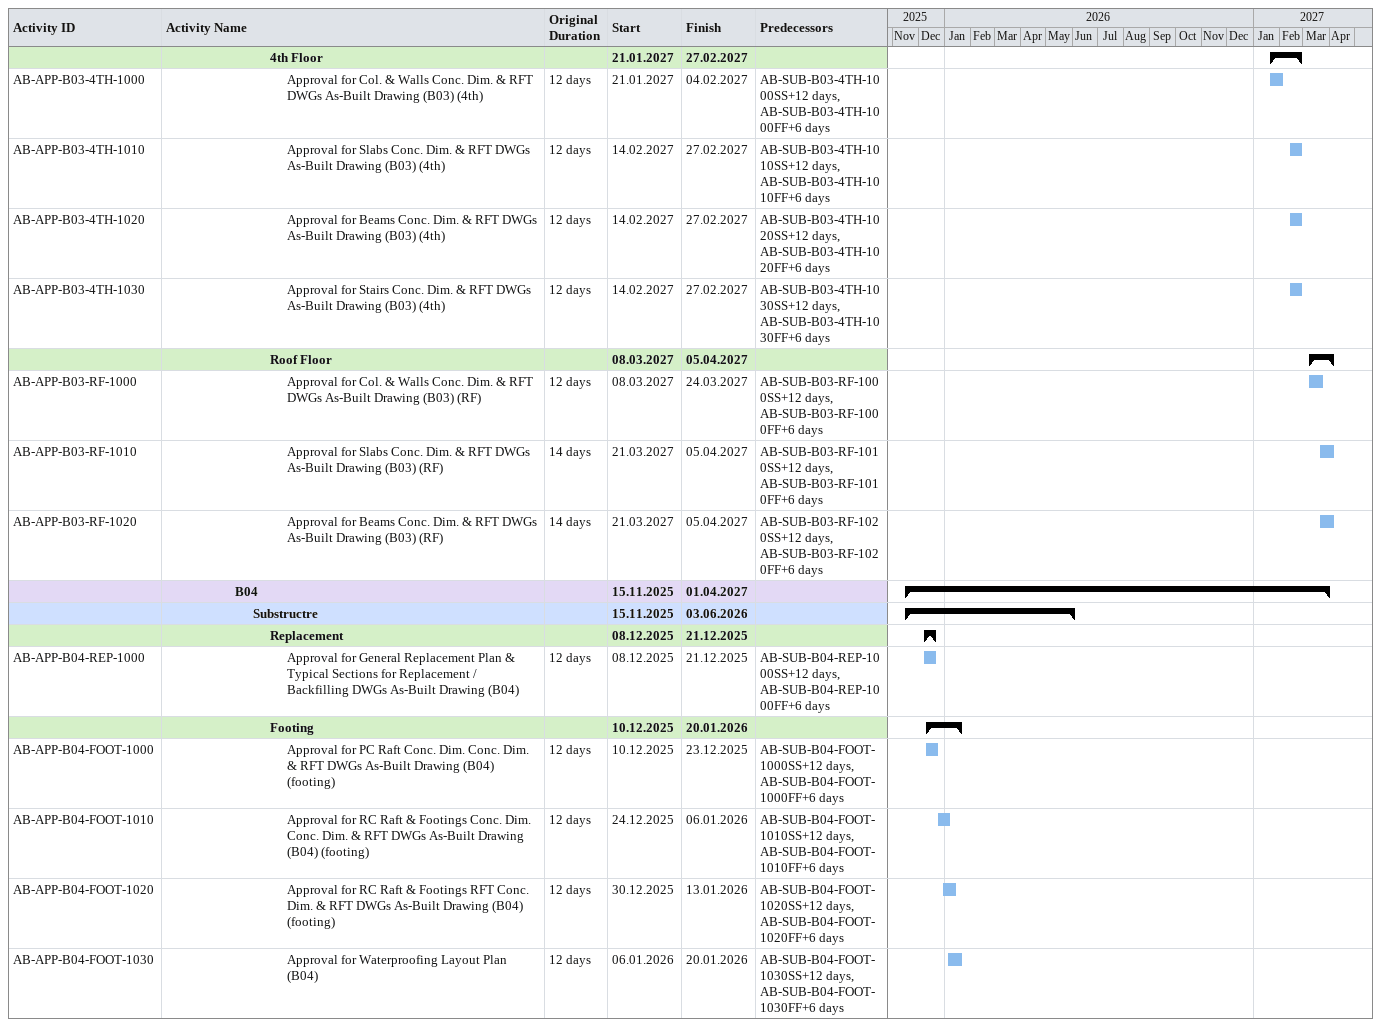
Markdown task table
| ID | Level | Task | Original duration | Start | Finish | Predecessors |
|---|---|---|---|---|---|---|
|  | 7 | **4th Floor** |  | 2027-01-21 | 2027-02-27 |  |
| AB-APP-B03-4TH-1000 | 8 | Approval for Col. & Walls Conc. Dim. & RFT DWGs As-Built Drawing (B03) (4th) | 12d | 2027-01-21 | 2027-02-04 | AB-SUB-B03-4TH-1000SS+12d, AB-SUB-B03-4TH-1000FF+6d |
| AB-APP-B03-4TH-1010 | 8 | Approval for Slabs Conc. Dim. & RFT DWGs As-Built Drawing (B03) (4th) | 12d | 2027-02-14 | 2027-02-27 | AB-SUB-B03-4TH-1010SS+12d, AB-SUB-B03-4TH-1010FF+6d |
| AB-APP-B03-4TH-1020 | 8 | Approval for Beams Conc. Dim. & RFT DWGs As-Built Drawing (B03) (4th) | 12d | 2027-02-14 | 2027-02-27 | AB-SUB-B03-4TH-1020SS+12d, AB-SUB-B03-4TH-1020FF+6d |
| AB-APP-B03-4TH-1030 | 8 | Approval for Stairs Conc. Dim. & RFT DWGs As-Built Drawing (B03) (4th) | 12d | 2027-02-14 | 2027-02-27 | AB-SUB-B03-4TH-1030SS+12d, AB-SUB-B03-4TH-1030FF+6d |
|  | 7 | **Roof Floor** |  | 2027-03-08 | 2027-04-05 |  |
| AB-APP-B03-RF-1000 | 8 | Approval for Col. & Walls Conc. Dim. & RFT DWGs As-Built Drawing (B03) (RF) | 12d | 2027-03-08 | 2027-03-24 | AB-SUB-B03-RF-1000SS+12d, AB-SUB-B03-RF-1000FF+6d |
| AB-APP-B03-RF-1010 | 8 | Approval for Slabs Conc. Dim. & RFT DWGs As-Built Drawing (B03) (RF) | 14d | 2027-03-21 | 2027-04-05 | AB-SUB-B03-RF-1010SS+12d, AB-SUB-B03-RF-1010FF+6d |
| AB-APP-B03-RF-1020 | 8 | Approval for Beams Conc. Dim. & RFT DWGs As-Built Drawing (B03) (RF) | 14d | 2027-03-21 | 2027-04-05 | AB-SUB-B03-RF-1020SS+12d, AB-SUB-B03-RF-1020FF+6d |
|  | 5 | **B04** |  | 2025-11-15 | 2027-04-01 |  |
|  | 6 | **Substructre** |  | 2025-11-15 | 2026-06-03 |  |
|  | 7 | **Replacement** |  | 2025-12-08 | 2025-12-21 |  |
| AB-APP-B04-REP-1000 | 8 | Approval for General Replacement Plan & Typical Sections for Replacement / Backfilling DWGs As-Built Drawing (B04) | 12d | 2025-12-08 | 2025-12-21 | AB-SUB-B04-REP-1000SS+12d, AB-SUB-B04-REP-1000FF+6d |
|  | 7 | **Footing** |  | 2025-12-10 | 2026-01-20 |  |
| AB-APP-B04-FOOT-1000 | 8 | Approval for PC Raft Conc. Dim. Conc. Dim. & RFT DWGs As-Built Drawing (B04) (footing) | 12d | 2025-12-10 | 2025-12-23 | AB-SUB-B04-FOOT-1000SS+12d, AB-SUB-B04-FOOT-1000FF+6d |
| AB-APP-B04-FOOT-1010 | 8 | Approval for RC Raft & Footings Conc. Dim. Conc. Dim. & RFT DWGs As-Built Drawing (B04) (footing) | 12d | 2025-12-24 | 2026-01-06 | AB-SUB-B04-FOOT-1010SS+12d, AB-SUB-B04-FOOT-1010FF+6d |
| AB-APP-B04-FOOT-1020 | 8 | Approval for RC Raft & Footings RFT Conc. Dim. & RFT DWGs As-Built Drawing (B04) (footing) | 12d | 2025-12-30 | 2026-01-13 | AB-SUB-B04-FOOT-1020SS+12d, AB-SUB-B04-FOOT-1020FF+6d |
| AB-APP-B04-FOOT-1030 | 8 | Approval for Waterproofing Layout Plan (B04) | 12d | 2026-01-06 | 2026-01-20 | AB-SUB-B04-FOOT-1030SS+12d, AB-SUB-B04-FOOT-1030FF+6d |
